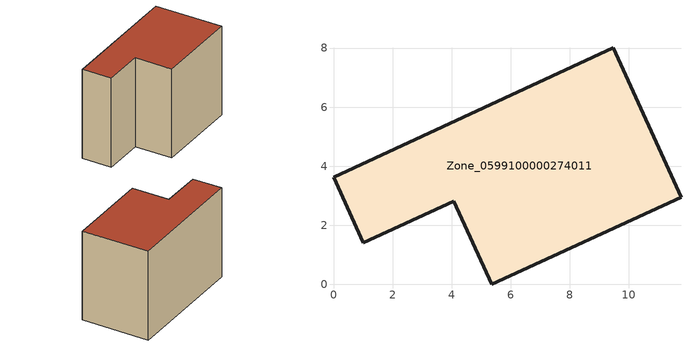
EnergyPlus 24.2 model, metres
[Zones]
Zone_0599100000274011
 floor ground (C_G): 4.07,2.81 1,1.42 0,3.63 9.47,8.02 11.76,2.96 5.35,0 z0
 wall outside (C_F): 9.47,8.02 0,3.63 1,1.42 4.07,2.81 5.35,0 11.76,2.96 9.47,8.02 z0:7.45
 roof outside (C_R): 5.35,0 11.76,2.96 9.47,8.02 0,3.63 1,1.42 4.07,2.81 z7.45
[BUILDING]
Pand.0599100000274011: North Axis=0; Terrain=City; Loads Convergence Tolerance Value=0.04; Temperature Convergence Tolerance Value=0.4; Solar Distribution=FullExterior; Maximum Number of Warmup Days=25; Minimum Number of Warmup Days=1
[Site:Location]
Rotterdam.The.Hague.AP_ZH_NLD Design_Conditions: Latitude=51.96; Longitude=4.45; Time Zone=1; Elevation=-4.5
[SITE:GROUNDTEMPERATURE:BUILDINGSURFACE]
18, 18, 18, 18, 18, 18, 18, 18, 18, 18, 18, 18
[MATERIAL] Thermal Absorptance=0.9; Solar Absorptance=0.7; Visible Absorptance=0.7
Name | Roughness | Thickness | Conductivity | Density | Specific Heat
G.TI.1946 | MediumSmooth | 0.15 | 1 | 540 | 1210
F.TI.1946 | Rough | 0.3 | 0.857143 | 1920 | 840
R.TI.1946 | MediumRough | 0.2 | 0.1 | 1500 | 1000
[CONSTRUCTION]
C_G: G.TI.1946
C_F: F.TI.1946
C_R: R.TI.1946
[ZONE]
Zone_0599100000274011: Type=1; Multiplier=1; Ceiling Height=Autocalculate; Volume=Autocalculate; Floor Area=autocalculate; Part of Total Floor Area=Yes
[ZONEINFILTRATION:DESIGNFLOWRATE]
Infil_Zone_0599100000274011: Zone or ZoneList or Space or SpaceList=Zone_0599100000274011; Schedule=AlwaysOn; Design Flow Rate Calculation Method=Flow/Area; Flow Rate per Floor Area=0.003; Constant Term Coefficient=1; Temperature Term Coefficient=0; Velocity Term Coefficient=0; Velocity Squared Term Coefficient=0
[HVACTEMPLATE:ZONE:IDEALLOADSAIRSYSTEM]
Zone_0599100000274011: Maximum Heating Supply Air Temperature=50; Minimum Cooling Supply Air Temperature=13; Maximum Heating Supply Air Humidity Ratio=0.0156; Minimum Cooling Supply Air Humidity Ratio=0.0077; Heating Limit=NoLimit; Cooling Limit=NoLimit; Dehumidification Control Type=ConstantSensibleHeatRatio; Cooling Sensible Heat Ratio=0.7; Dehumidification Setpoint=60; Humidification Control Type=None; Humidification Setpoint=30; Outdoor Air Method=None; Outdoor Air Flow Rate per Person=0.00944; Outdoor Air Flow Rate per Zone Floor Area=0; Outdoor Air Flow Rate per Zone=0; Demand Controlled Ventilation Type=None; Outdoor Air Economizer Type=NoEconomizer; Heat Recovery Type=None; Sensible Heat Recovery Effectiveness=0.7; Latent Heat Recovery Effectiveness=0.65
[ZONECONTROL:THERMOSTAT]
ThermostatControl_Zone_0599100000274011: Zone or ZoneList=Zone_0599100000274011; Control Type Schedule=DualSetpointControlType; Control 1=Thermostat_Zone_0599100000274011; Temperature Difference Between Cutout And Setpoint=0
[THERMOSTATSETPOINT:DUALSETPOINT]
Thermostat_Zone_0599100000274011: Heating Setpoint Temperature Schedule=HeatingSetpoint_Zone_0599100000274011; Cooling Setpoint Temperature Schedule=CoolingSetpoint_Zone_0599100000274011
[SCHEDULE:COMPACT]
HeatingSetpoint_Zone_0599100000274011: Through: 12/31, For: AllDays, Until: 24:00, 21
CoolingSetpoint_Zone_0599100000274011: Through: 12/31, For: AllDays, Until: 24:00, 24
DualSetpointControlType: Through: 12/31, For: AllDays, Until: 24:00, 4
AlwaysOn: Through: 12/31, For: AllDays, Until: 24:00, 1
